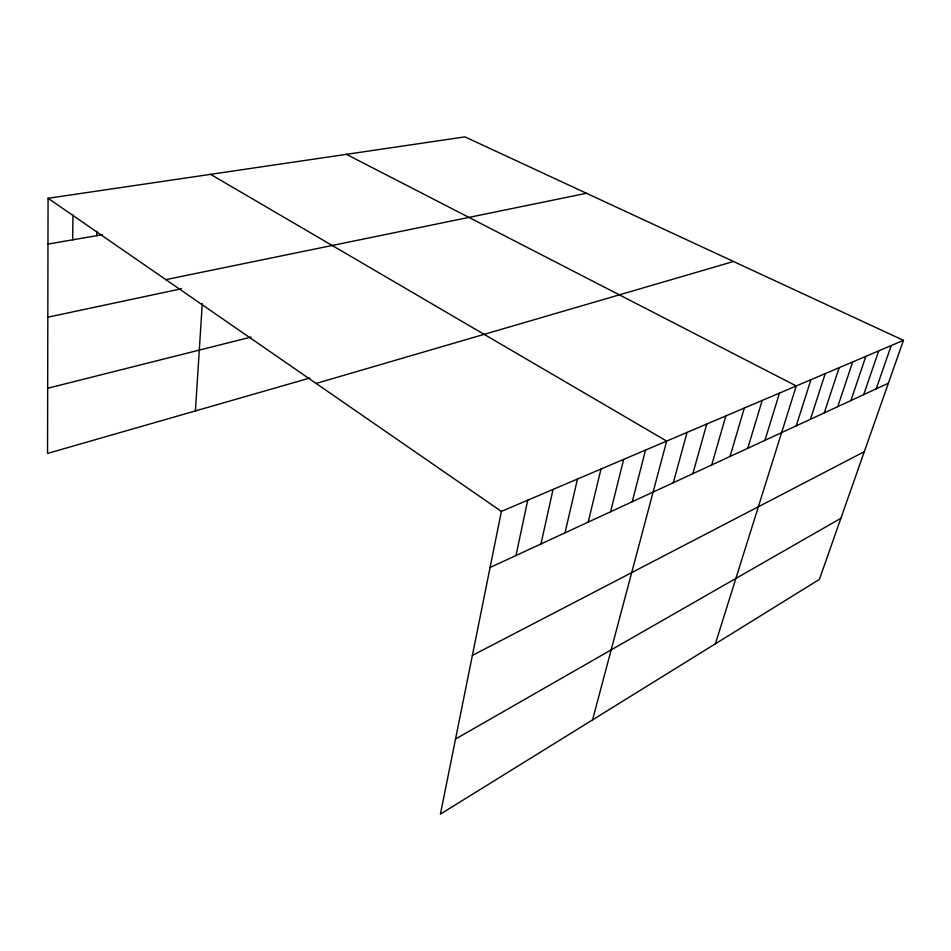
<?xml version="1.0" encoding="UTF-8"?>
<svg xmlns="http://www.w3.org/2000/svg" width="951" height="951" viewBox="0 0 951 951"><rect width="100%" height="100%" fill="white"/><g stroke="black" fill="none" stroke-linecap="round" stroke-linejoin="round"><path stroke-width="1.43" d="M903.45 340.351L501.379 511.4L440.408 814.127L819.417 579.373L903.45 340.351L464.932 136.873L48.061 198.284L47.55 453.425L309.848 378.022M72.68 239.818L72.965 215.009M96.717 235.682L96.812 231.355M195.395 410.927L202.278 303.69M516.001 555.515L527.722 500.202M540.964 543.96L553.066 489.408M565.013 532.833L577.471 479.031M588.217 522.099L600.984 469.021M610.601 511.745L623.666 459.381M632.225 501.736L645.539 450.073M592.556 719.895L666.663 441.086L210.575 174.342M673.296 482.739L687.062 432.408M692.827 473.705L706.783 424.015M711.728 464.956L725.851 415.908M730.035 456.48L744.312 408.05M747.759 448.278L762.179 400.454M764.949 440.325L779.487 393.084M715.378 643.803L796.26 385.951L346.437 154.324M796.225 425.858L810.941 379.699M810.43 419.284L825.23 373.624M824.279 412.877L839.139 367.704M837.76 406.636L852.678 361.951M850.895 400.561L865.862 356.34M863.71 394.641L878.712 350.871M876.192 388.852L891.242 345.546M455.541 739.034L840.886 518.283M472.374 655.441L864.304 451.689M490.086 567.509L888.377 383.217M316.112 383.431L733.518 261.501M47.681 388.258L251.052 337.07M47.823 317.194L181.534 288.759M165.831 279.63L586.47 193.267M47.966 244.086L102.565 234.671M48.061 198.284L501.379 511.4"/></g></svg>
